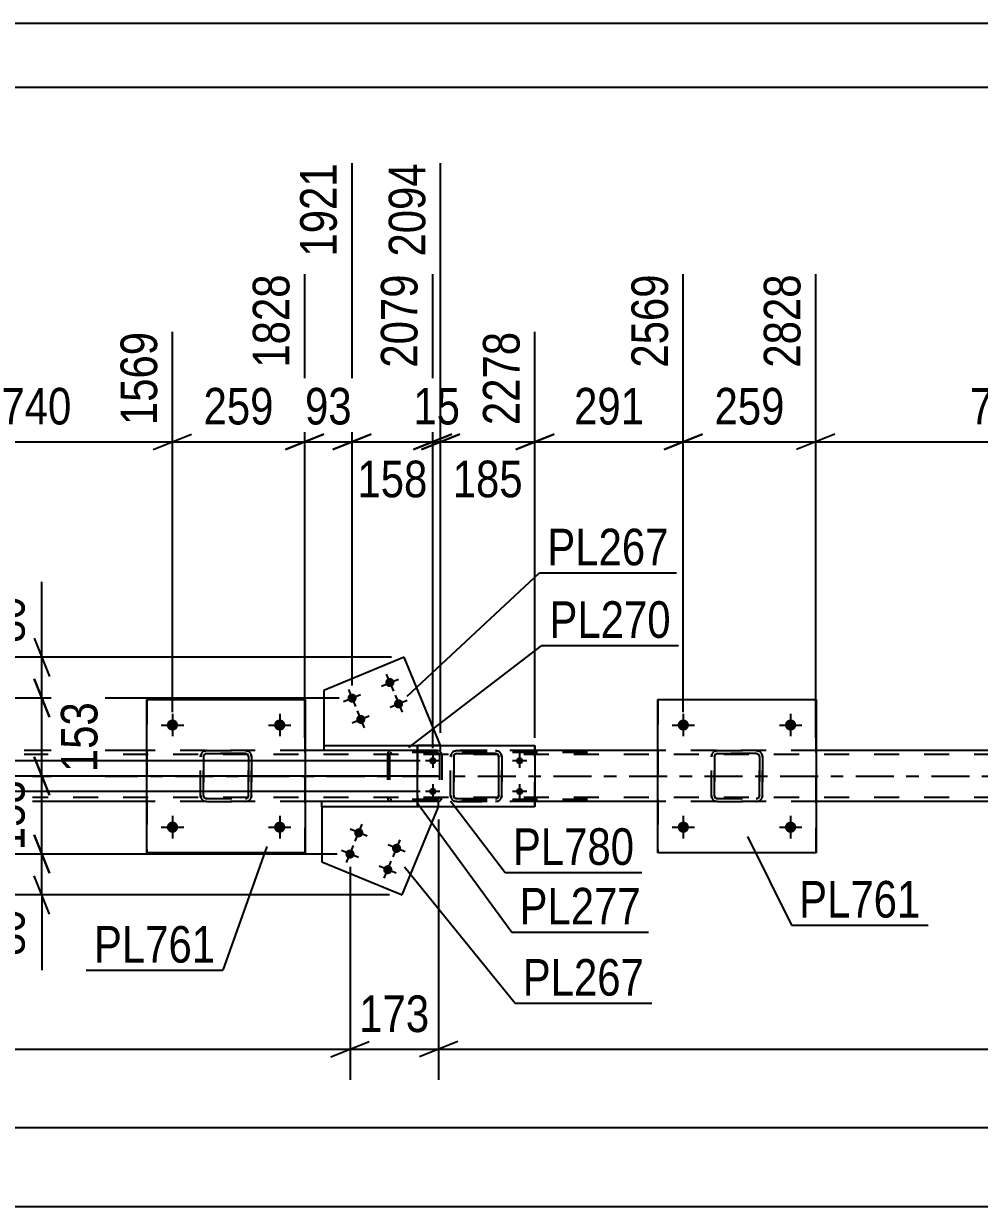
# Model space of a CAD drawing. Header units: millimetres. Extents: x -82 to 759, y -428 to 166.
# Drawn here: x 50.2 to 125, y 73 to 165.6 of the extents above; entities that cross this region are included whole.
import ezdxf

# ---------------------------------------------------------------- set-up
doc = ezdxf.new("R2010")
doc.units = ezdxf.units.MM
doc.linetypes.add('DXK_LINE_DOT2', pattern=[3.9198, 1.9599, -1.9599])
doc.linetypes.add('DXK_LINE_DOT3', pattern=[5.9187, 2.979, -0.9799, 0.9799, -0.9799])
doc.styles.add('Arial Narrow', font='ARIALN.TTF', dxfattribs={"height": 0.2})

# ---------------------------------------------------------------- blocks, each defined once
blk = doc.blocks.new('Unknown-814409776-1133')
at = {"color": 5, "linetype": 'Continuous'}
for p, q in [((759.422, 165.635), (-81.578, 165.635)), ((754.422, 160.635), (-76.578, 160.635))]:
    blk.add_line(p, q, dxfattribs=at)
blk = doc.blocks.new('Part-814409776-2612 - 2476')
at = {"color": 7, "linetype": 'DXK_LINE_DOT2'}
for p, q in [((104.018, 108.224), (104.054, 108.408)), ((104.059, 108.407), (104.022, 108.223)), ((104.328, 108.394), (104.276, 108.316)), ((104.281, 108.315), (104.333, 108.393)), ((104.314, 108.668), (104.498, 108.704)), ((104.502, 108.703), (104.319, 108.667)), ((104.406, 108.446), (104.328, 108.394)), ((104.333, 108.393), (104.411, 108.445)), ((104.498, 108.464), (104.406, 108.446)), ((104.411, 108.445), (104.502, 108.463)), ((104.502, 108.703), (104.498, 108.704)), ((104.498, 108.704), (107.538, 108.704)), ((104.498, 108.464), (104.502, 108.463)), ((107.538, 108.464), (104.498, 108.464)), ((104.502, 108.703), (107.542, 108.703)), ((104.502, 108.463), (107.542, 108.463)), ((107.538, 108.704), (107.542, 108.703)), ((107.538, 108.704), (107.722, 108.668)), ((107.542, 108.463), (107.538, 108.464)), ((107.63, 108.446), (107.538, 108.464)), ((107.726, 108.667), (107.542, 108.703)), ((107.542, 108.463), (107.634, 108.445)), ((107.63, 108.446), (107.634, 108.445)), ((107.708, 108.394), (107.63, 108.446)), ((107.634, 108.445), (107.712, 108.393)), ((107.76, 108.316), (107.708, 108.394)), ((107.712, 108.393), (107.764, 108.315)), ((107.981, 108.408), (108.018, 108.224)), ((108.022, 108.223), (107.986, 108.407)), ((104.018, 108.224), (104.022, 108.223)), ((104.018, 105.184), (104.018, 108.224)), ((104.022, 105.183), (104.022, 108.223)), ((104.276, 108.316), (104.258, 108.224)), ((104.262, 108.223), (104.258, 108.224)), ((104.258, 108.224), (104.258, 105.184)), ((104.262, 108.223), (104.281, 108.315)), ((104.262, 105.183), (104.262, 108.223)), ((107.778, 108.224), (107.76, 108.316)), ((107.764, 108.315), (107.782, 108.223)), ((107.782, 108.223), (107.778, 108.224)), ((107.778, 108.224), (107.778, 105.184)), ((107.782, 105.183), (107.782, 108.223)), ((108.022, 108.223), (108.018, 108.224)), ((108.018, 108.224), (108.018, 105.184)), ((108.022, 105.183), (108.022, 108.223)), ((104.022, 105.183), (104.018, 105.184)), ((104.054, 105.001), (104.018, 105.184)), ((104.022, 105.183), (104.059, 105)), ((104.258, 105.184), (104.262, 105.183)), ((104.258, 105.184), (104.276, 105.092)), ((104.281, 105.092), (104.262, 105.183)), ((104.276, 105.092), (104.328, 105.015)), ((104.333, 105.014), (104.281, 105.092)), ((104.314, 104.741), (104.319, 104.74)), ((104.498, 104.704), (104.314, 104.741)), ((104.319, 104.74), (104.502, 104.703)), ((104.328, 105.015), (104.406, 104.963)), ((104.411, 104.962), (104.333, 105.014)), ((104.406, 104.963), (104.498, 104.944)), ((104.502, 104.943), (104.411, 104.962)), ((104.502, 104.943), (104.498, 104.944)), ((104.498, 104.944), (107.538, 104.944)), ((104.502, 104.703), (104.498, 104.704)), ((104.498, 104.704), (107.538, 104.704)), ((104.502, 104.943), (107.542, 104.943)), ((104.502, 104.703), (107.542, 104.703)), ((107.538, 104.944), (107.63, 104.963)), ((107.538, 104.944), (107.542, 104.943)), ((107.722, 104.741), (107.538, 104.704)), ((107.538, 104.704), (107.542, 104.703)), ((107.634, 104.962), (107.542, 104.943)), ((107.542, 104.703), (107.726, 104.74)), ((107.63, 104.963), (107.708, 105.015)), ((107.712, 105.014), (107.634, 104.962)), ((107.708, 105.015), (107.76, 105.092)), ((107.764, 105.092), (107.712, 105.014)), ((107.76, 105.092), (107.778, 105.184)), ((107.782, 105.183), (107.764, 105.092)), ((107.778, 105.184), (107.782, 105.183)), ((108.018, 105.184), (107.981, 105.001)), ((107.986, 105), (108.022, 105.183)), ((108.018, 105.184), (108.022, 105.183))]:
    blk.add_line(p, q, dxfattribs=at)
at = {"color": 7, "linetype": 'DXK_LINE_DOT3'}
blk.add_line((106.026, 106.703), (106.015, 106.705), dxfattribs=at)
at = {"color": 7, "linetype": 'DXK_LINE_DOT2'}
for centre, start, end in [((104.498, 108.224), 112.5, 157.5), ((104.502, 108.223), 112.5, 157.5), ((107.538, 108.224), 22.49999, 67.49999), ((107.542, 108.223), 22.49999, 67.49999), ((104.498, 105.184), 202.49999, 247.49999), ((104.502, 105.183), 202.49999, 247.49999), ((107.538, 105.184), 292.5, 337.5), ((107.542, 105.183), 292.5, 337.5)]:
    blk.add_arc(centre, 0.48, start, end, dxfattribs=at)
blk = doc.blocks.new('Part-814409776-2501 - 2476')
at = {"color": 2, "linetype": 'Continuous'}
for p, q in [((59.82, 100.703), (59.82, 112.703)), ((59.82, 112.703), (59.82, 112.703)), ((59.82, 112.703), (72.22, 112.703)), ((72.22, 112.703), (72.22, 100.703)), ((59.82, 100.703), (59.82, 100.703)), ((72.22, 100.703), (59.82, 100.703))]:
    blk.add_line(p, q, dxfattribs=at)
at = {"color": 7, "linetype": 'DXK_LINE_DOT2'}
for p, q in [((59.82, 112.703), (59.82, 100.703)), ((59.82, 112.703), (59.82, 112.703)), ((72.22, 100.703), (72.22, 112.703)), ((59.82, 100.703), (59.82, 100.703))]:
    blk.add_line(p, q, dxfattribs=at)
blk = doc.blocks.new('Part-814409776-2507 - 2476')
at = {"color": 2, "linetype": 'Continuous'}
for p, q in [((99.823, 112.703), (99.822, 112.703)), ((99.823, 100.703), (99.823, 112.703)), ((99.823, 112.703), (112.223, 112.703)), ((112.223, 112.703), (112.223, 100.703)), ((99.822, 100.703), (99.823, 100.703)), ((112.223, 100.703), (99.823, 100.703))]:
    blk.add_line(p, q, dxfattribs=at)
at = {"color": 7, "linetype": 'DXK_LINE_DOT2'}
for p, q in [((99.822, 112.703), (99.822, 100.703)), ((99.823, 112.703), (99.822, 112.703)), ((112.222, 100.703), (112.222, 112.703)), ((99.823, 100.703), (99.822, 100.703))]:
    blk.add_line(p, q, dxfattribs=at)
blk = doc.blocks.new('Part-814409776-2729 - 2476')
at = {"color": 2, "linetype": 'Continuous'}
for p, q in [((73.686, 109.104), (73.686, 108.704)), ((73.686, 109.104), (81.006, 109.104)), ((81.006, 108.704), (73.686, 108.704))]:
    blk.add_line(p, q, dxfattribs=at)
at = {"color": 7, "linetype": 'DXK_LINE_DOT2'}
for p, q in [((82.819, 109.104), (81.006, 109.104)), ((81.006, 108.704), (82.819, 108.704)), ((82.819, 108.704), (82.819, 109.104))]:
    blk.add_line(p, q, dxfattribs=at)
blk = doc.blocks.new('Bolt-814409776-2630 - 2476')
at = {"linetype": 'Continuous'}
for points in [[(101.383, 102.704), (101.392, 102.796), (101.421, 102.883), (101.467, 102.963), (101.528, 103.031), (101.603, 103.085), (101.687, 103.123), (101.777, 103.142), (101.869, 103.142), (101.959, 103.123), (102.043, 103.085), (102.117, 103.031), (102.179, 102.963), (102.225, 102.883), (102.253, 102.796), (102.263, 102.704), (102.253, 102.613), (102.225, 102.525), (102.179, 102.445), (102.117, 102.377), (102.043, 102.323), (101.959, 102.286), (101.869, 102.266), (101.777, 102.266), (101.687, 102.286), (101.603, 102.323), (101.528, 102.377), (101.467, 102.445), (101.421, 102.525), (101.392, 102.613)], [(109.783, 102.704), (109.792, 102.796), (109.821, 102.883), (109.867, 102.963), (109.928, 103.031), (110.003, 103.085), (110.087, 103.123), (110.177, 103.142), (110.269, 103.142), (110.359, 103.123), (110.443, 103.085), (110.517, 103.031), (110.579, 102.963), (110.625, 102.883), (110.653, 102.796), (110.663, 102.704), (110.653, 102.613), (110.625, 102.525), (110.579, 102.445), (110.517, 102.377), (110.443, 102.323), (110.359, 102.286), (110.269, 102.266), (110.177, 102.266), (110.087, 102.286), (110.003, 102.323), (109.928, 102.377), (109.867, 102.445), (109.821, 102.525), (109.792, 102.613)]]:
    blk.add_hatch(color=1, dxfattribs=at).paths.add_polyline_path(points)
at = {"color": 1, "linetype": 'Continuous'}
for p, q in [((101.823, 103.584), (101.823, 101.824)), ((110.223, 103.584), (110.223, 101.824)), ((100.943, 102.704), (102.703, 102.704)), ((109.343, 102.704), (111.103, 102.704))]:
    blk.add_line(p, q, dxfattribs=at)
blk = doc.blocks.new('Part-814409776-2566 - 2476')
at = {"color": 2, "linetype": 'Continuous'}
for p, q in [((59.82, 108.704), (50.22, 108.704)), ((73.686, 108.704), (72.22, 108.704)), ((99.823, 108.704), (90.206, 108.704)), ((139.822, 108.704), (112.223, 108.704)), ((59.82, 104.704), (50.22, 104.704)), ((73.526, 104.704), (72.22, 104.704)), ((99.823, 104.704), (90.206, 104.704)), ((139.822, 104.704), (112.223, 104.704))]:
    blk.add_line(p, q, dxfattribs=at)
at = {"color": 7, "linetype": 'DXK_LINE_DOT2'}
for p, q in [((647.894, 108.384), (50.22, 108.384)), ((72.22, 108.704), (59.82, 108.704)), ((90.206, 108.704), (73.686, 108.704)), ((112.223, 108.704), (99.823, 108.704)), ((647.894, 105.024), (50.22, 105.024)), ((72.22, 104.704), (59.82, 104.704)), ((90.206, 104.704), (73.526, 104.704)), ((112.223, 104.704), (99.823, 104.704))]:
    blk.add_line(p, q, dxfattribs=at)
at = {"color": 7, "linetype": 'DXK_LINE_DOT3'}
blk.add_line((50.22, 106.704), (647.894, 106.704), dxfattribs=at)
blk = doc.blocks.new('Bolt-814409776-2555 - 2476')
at = {"linetype": 'Continuous'}
for points in [[(61.38, 110.704), (61.39, 110.796), (61.418, 110.883), (61.464, 110.963), (61.526, 111.031), (61.6, 111.085), (61.684, 111.123), (61.774, 111.142), (61.866, 111.142), (61.956, 111.123), (62.04, 111.085), (62.115, 111.031), (62.176, 110.963), (62.222, 110.883), (62.251, 110.796), (62.26, 110.704), (62.251, 110.613), (62.222, 110.525), (62.176, 110.445), (62.115, 110.377), (62.04, 110.323), (61.956, 110.286), (61.866, 110.266), (61.774, 110.266), (61.684, 110.286), (61.6, 110.323), (61.526, 110.377), (61.464, 110.445), (61.418, 110.525), (61.39, 110.613)], [(69.78, 110.704), (69.79, 110.796), (69.818, 110.883), (69.864, 110.963), (69.926, 111.031), (70, 111.085), (70.084, 111.123), (70.174, 111.142), (70.266, 111.142), (70.356, 111.123), (70.44, 111.085), (70.515, 111.031), (70.576, 110.963), (70.622, 110.883), (70.651, 110.796), (70.66, 110.704), (70.651, 110.613), (70.622, 110.525), (70.576, 110.445), (70.515, 110.377), (70.44, 110.323), (70.356, 110.286), (70.266, 110.266), (70.174, 110.266), (70.084, 110.286), (70, 110.323), (69.926, 110.377), (69.864, 110.445), (69.818, 110.525), (69.79, 110.613)]]:
    blk.add_hatch(color=1, dxfattribs=at).paths.add_polyline_path(points)
at = {"color": 1, "linetype": 'Continuous'}
for p, q in [((61.82, 111.584), (61.82, 109.824)), ((70.22, 111.584), (70.22, 109.824)), ((60.94, 110.704), (62.7, 110.704)), ((69.34, 110.704), (71.1, 110.704))]:
    blk.add_line(p, q, dxfattribs=at)
blk = doc.blocks.new('Bolt-814409776-2556 - 2476')
at = {"linetype": 'Continuous'}
for points in [[(61.38, 102.704), (61.39, 102.796), (61.418, 102.883), (61.464, 102.963), (61.526, 103.031), (61.6, 103.085), (61.684, 103.123), (61.774, 103.142), (61.866, 103.142), (61.956, 103.123), (62.04, 103.085), (62.115, 103.031), (62.176, 102.963), (62.222, 102.883), (62.251, 102.796), (62.26, 102.704), (62.251, 102.613), (62.222, 102.525), (62.176, 102.445), (62.115, 102.377), (62.04, 102.323), (61.956, 102.286), (61.866, 102.266), (61.774, 102.266), (61.684, 102.286), (61.6, 102.323), (61.526, 102.377), (61.464, 102.445), (61.418, 102.525), (61.39, 102.613)], [(69.78, 102.704), (69.79, 102.796), (69.818, 102.883), (69.864, 102.963), (69.926, 103.031), (70, 103.085), (70.084, 103.123), (70.174, 103.142), (70.266, 103.142), (70.356, 103.123), (70.44, 103.085), (70.515, 103.031), (70.576, 102.963), (70.622, 102.883), (70.651, 102.796), (70.66, 102.704), (70.651, 102.613), (70.622, 102.525), (70.576, 102.445), (70.515, 102.377), (70.44, 102.323), (70.356, 102.286), (70.266, 102.266), (70.174, 102.266), (70.084, 102.286), (70, 102.323), (69.926, 102.377), (69.864, 102.445), (69.818, 102.525), (69.79, 102.613)]]:
    blk.add_hatch(color=1, dxfattribs=at).paths.add_polyline_path(points)
at = {"color": 1, "linetype": 'Continuous'}
for p, q in [((61.82, 103.584), (61.82, 101.824)), ((70.22, 103.584), (70.22, 101.824)), ((60.94, 102.704), (62.7, 102.704)), ((69.34, 102.704), (71.1, 102.704))]:
    blk.add_line(p, q, dxfattribs=at)
blk = doc.blocks.new('Bolt-814409776-2557 - 2476')
at = {"linetype": 'Continuous'}
for points in [[(101.383, 110.704), (101.392, 110.796), (101.421, 110.883), (101.467, 110.963), (101.528, 111.031), (101.603, 111.085), (101.687, 111.123), (101.777, 111.142), (101.869, 111.142), (101.959, 111.123), (102.043, 111.085), (102.117, 111.031), (102.179, 110.963), (102.225, 110.883), (102.253, 110.796), (102.263, 110.704), (102.253, 110.613), (102.225, 110.525), (102.179, 110.445), (102.117, 110.377), (102.043, 110.323), (101.959, 110.286), (101.869, 110.266), (101.777, 110.266), (101.687, 110.286), (101.603, 110.323), (101.528, 110.377), (101.467, 110.445), (101.421, 110.525), (101.392, 110.613)], [(109.783, 110.704), (109.792, 110.796), (109.821, 110.883), (109.867, 110.963), (109.928, 111.031), (110.003, 111.085), (110.087, 111.123), (110.177, 111.142), (110.269, 111.142), (110.359, 111.123), (110.443, 111.085), (110.517, 111.031), (110.579, 110.963), (110.625, 110.883), (110.653, 110.796), (110.663, 110.704), (110.653, 110.613), (110.625, 110.525), (110.579, 110.445), (110.517, 110.377), (110.443, 110.323), (110.359, 110.286), (110.269, 110.266), (110.177, 110.266), (110.087, 110.286), (110.003, 110.323), (109.928, 110.377), (109.867, 110.445), (109.821, 110.525), (109.792, 110.613)]]:
    blk.add_hatch(color=1, dxfattribs=at).paths.add_polyline_path(points)
at = {"color": 1, "linetype": 'Continuous'}
for p, q in [((101.823, 111.584), (101.823, 109.824)), ((110.223, 111.584), (110.223, 109.824)), ((100.943, 110.704), (102.703, 110.704)), ((109.343, 110.704), (111.103, 110.704))]:
    blk.add_line(p, q, dxfattribs=at)
blk = doc.blocks.new('Part-814409776-2648 - 2476')
at = {"color": 7, "linetype": 'DXK_LINE_DOT2'}
for p, q in [((78.673, 108.507), (78.647, 108.384)), ((78.647, 108.384), (78.647, 105.024)), ((78.817, 108.384), (78.83, 108.446)), ((78.817, 108.384), (78.817, 105.024)), ((78.83, 108.446), (78.867, 108.497)), ((78.988, 108.704), (78.857, 108.68)), ((78.867, 108.497), (78.922, 108.532)), ((78.922, 108.532), (78.988, 108.544)), ((94.316, 108.704), (78.988, 108.704)), ((94.316, 108.544), (78.988, 108.544)), ((82.694, 108.68), (82.563, 108.704)), ((82.563, 108.544), (82.628, 108.532)), ((82.628, 108.532), (82.684, 108.497)), ((82.684, 108.497), (82.721, 108.446)), ((82.721, 108.446), (82.734, 108.384)), ((82.734, 108.384), (82.734, 105.024)), ((82.904, 108.384), (82.878, 108.507)), ((82.904, 108.384), (82.904, 105.024)), ((78.647, 105.024), (78.673, 104.902)), ((78.83, 104.963), (78.817, 105.024)), ((78.867, 104.911), (78.83, 104.963)), ((78.857, 104.729), (78.988, 104.704)), ((78.867, 104.911), (78.898, 104.892)), ((78.898, 104.892), (78.922, 104.877)), ((78.922, 104.877), (78.988, 104.864)), ((94.316, 104.864), (78.988, 104.864)), ((94.316, 104.704), (78.988, 104.704)), ((82.628, 104.877), (82.563, 104.864)), ((82.563, 104.704), (82.694, 104.729)), ((82.684, 104.911), (82.628, 104.877)), ((82.721, 104.963), (82.684, 104.911)), ((82.734, 105.024), (82.721, 104.963)), ((82.878, 104.902), (82.904, 105.024))]:
    blk.add_line(p, q, dxfattribs=at)
for centre, start, end in [((78.975, 108.37), 110.75831, 155.68004), ((82.576, 108.37), 24.31996, 69.24168), ((78.975, 105.038), 204.31996, 249.24168), ((82.576, 105.038), 290.75831, 335.68004)]:
    blk.add_arc(centre, 0.331, start, end, dxfattribs=at)
blk = doc.blocks.new('Part-814409776-2708 - 2476')
at = {"color": 2, "linetype": 'Continuous'}
for p, q in [((81.006, 104.704), (73.526, 104.704)), ((73.526, 104.304), (73.526, 104.704)), ((82.655, 104.304), (73.526, 104.304))]:
    blk.add_line(p, q, dxfattribs=at)
at = {"color": 7, "linetype": 'DXK_LINE_DOT2'}
for p, q in [((82.655, 104.704), (81.006, 104.704)), ((82.655, 104.304), (82.655, 104.704))]:
    blk.add_line(p, q, dxfattribs=at)
blk = doc.blocks.new('Bolt-814409776-2709 - 2476')
at = {"linetype": 'Continuous'}
for points in [[(76.075, 102.399, -1), (76.741, 102.125, -1)], [(79.035, 101.182, -1), (79.701, 100.908, -1)], [(75.391, 100.734, -1), (76.057, 100.46, -1)], [(78.35, 99.517, -1), (79.016, 99.243, -1)]]:
    blk.add_hatch(color=1, dxfattribs=at).paths.add_polyline_path(points)
at = {"color": 1, "linetype": 'Continuous'}
for p, q in [((76.134, 101.596), (76.682, 102.928)), ((77.074, 101.988), (75.742, 102.536)), ((75.45, 99.931), (75.998, 101.263)), ((80.034, 100.771), (78.702, 101.319)), ((79.094, 100.379), (79.642, 101.711)), ((76.39, 100.323), (75.058, 100.871)), ((78.409, 98.714), (78.957, 100.046)), ((79.349, 99.106), (78.017, 99.654))]:
    blk.add_line(p, q, dxfattribs=at)
blk = doc.blocks.new('Part-814409776-2724 - 2476')
at = {"color": 2, "linetype": 'Continuous'}
for p, q in [((79.974, 116.01), (73.686, 113.42)), ((82.819, 109.105), (79.974, 116.01)), ((73.686, 113.42), (73.686, 109.104))]:
    blk.add_line(p, q, dxfattribs=at)
at = {"color": 7, "linetype": 'DXK_LINE_DOT2'}
for p, q in [((73.686, 109.104), (82.819, 109.104)), ((82.819, 109.104), (82.819, 109.105)), ((82.819, 109.105), (82.819, 109.104))]:
    blk.add_line(p, q, dxfattribs=at)
blk = doc.blocks.new('Bolt-814409776-2730 - 2476')
at = {"linetype": 'Continuous'}
for points in [[(79.176, 114.167, -1), (78.51, 113.893, -1)], [(76.217, 112.949, -1), (75.551, 112.674, -1)], [(79.861, 112.503, -1), (79.195, 112.229, -1)], [(76.902, 111.284, -1), (76.237, 111.01, -1)]]:
    blk.add_hatch(color=1, dxfattribs=at).paths.add_polyline_path(points)
at = {"color": 1, "linetype": 'Continuous'}
for p, q in [((78.177, 113.756), (79.508, 114.305)), ((78.568, 114.696), (79.117, 113.365)), ((75.218, 112.537), (76.55, 113.086)), ((75.61, 113.477), (76.158, 112.146)), ((79.254, 113.032), (79.803, 111.7)), ((78.863, 112.092), (80.194, 112.64)), ((75.904, 110.873), (77.235, 111.421)), ((76.295, 111.813), (76.844, 110.481))]:
    blk.add_line(p, q, dxfattribs=at)
blk = doc.blocks.new('Part-814409776-2745 - 2476')
at = {"color": 2, "linetype": 'Continuous'}
for p, q in [((73.526, 104.304), (73.526, 99.987)), ((79.815, 97.401), (82.655, 104.304)), ((73.526, 99.987), (79.815, 97.401))]:
    blk.add_line(p, q, dxfattribs=at)
at = {"color": 7, "linetype": 'DXK_LINE_DOT2'}
blk.add_line((82.655, 104.304), (73.526, 104.304), dxfattribs=at)
blk = doc.blocks.new('Part-814409776-2747 - 2476')
at = {"color": 7, "linetype": 'DXK_LINE_DOT2'}
for p, q in [((64.015, 108.224), (64.052, 108.408)), ((64.057, 108.407), (64.02, 108.223)), ((64.326, 108.394), (64.274, 108.316)), ((64.278, 108.315), (64.33, 108.393)), ((64.312, 108.668), (64.495, 108.704)), ((64.5, 108.703), (64.316, 108.667)), ((64.404, 108.446), (64.326, 108.394)), ((64.33, 108.393), (64.408, 108.445)), ((64.495, 108.464), (64.404, 108.446)), ((64.408, 108.445), (64.5, 108.463)), ((64.5, 108.703), (64.495, 108.704)), ((64.495, 108.704), (67.535, 108.704)), ((64.495, 108.464), (64.5, 108.463)), ((67.535, 108.464), (64.495, 108.464)), ((64.5, 108.703), (67.54, 108.703)), ((64.5, 108.463), (67.54, 108.463)), ((67.535, 108.704), (67.54, 108.703)), ((67.535, 108.704), (67.719, 108.668)), ((67.54, 108.463), (67.535, 108.464)), ((67.627, 108.446), (67.535, 108.464)), ((67.724, 108.667), (67.54, 108.703)), ((67.54, 108.463), (67.632, 108.445)), ((67.627, 108.446), (67.632, 108.445)), ((67.705, 108.394), (67.627, 108.446)), ((67.632, 108.445), (67.71, 108.393)), ((67.757, 108.316), (67.705, 108.394)), ((67.71, 108.393), (67.762, 108.315)), ((67.979, 108.408), (68.015, 108.224)), ((68.02, 108.223), (67.983, 108.407)), ((64.015, 108.224), (64.02, 108.223)), ((64.015, 105.184), (64.015, 108.224)), ((64.02, 105.183), (64.02, 108.223)), ((64.274, 108.316), (64.255, 108.224)), ((64.26, 108.223), (64.255, 108.224)), ((64.255, 108.224), (64.255, 105.184)), ((64.26, 108.223), (64.278, 108.315)), ((64.26, 105.183), (64.26, 108.223)), ((67.775, 108.224), (67.757, 108.316)), ((67.762, 108.315), (67.78, 108.223)), ((67.78, 108.223), (67.775, 108.224)), ((67.775, 108.224), (67.775, 105.184)), ((67.78, 105.183), (67.78, 108.223)), ((68.02, 108.223), (68.015, 108.224)), ((68.015, 108.224), (68.015, 105.184)), ((68.02, 105.183), (68.02, 108.223)), ((64.02, 105.183), (64.015, 105.184)), ((64.052, 105.001), (64.015, 105.184)), ((64.02, 105.183), (64.057, 105)), ((64.255, 105.184), (64.26, 105.183)), ((64.255, 105.184), (64.274, 105.092)), ((64.278, 105.092), (64.26, 105.183)), ((64.274, 105.092), (64.326, 105.015)), ((64.33, 105.014), (64.278, 105.092)), ((64.312, 104.741), (64.316, 104.74)), ((64.495, 104.704), (64.312, 104.741)), ((64.316, 104.74), (64.5, 104.703)), ((64.326, 105.015), (64.404, 104.963)), ((64.408, 104.962), (64.33, 105.014)), ((64.404, 104.963), (64.495, 104.944)), ((64.5, 104.943), (64.408, 104.962)), ((64.5, 104.943), (64.495, 104.944)), ((64.495, 104.944), (67.535, 104.944)), ((64.5, 104.703), (64.495, 104.704)), ((64.495, 104.704), (67.535, 104.704)), ((64.5, 104.943), (67.54, 104.943)), ((64.5, 104.703), (67.54, 104.703)), ((67.535, 104.944), (67.627, 104.963)), ((67.535, 104.944), (67.54, 104.943)), ((67.719, 104.741), (67.535, 104.704)), ((67.535, 104.704), (67.54, 104.703)), ((67.632, 104.962), (67.54, 104.943)), ((67.54, 104.703), (67.724, 104.74)), ((67.627, 104.963), (67.705, 105.015)), ((67.71, 105.014), (67.632, 104.962)), ((67.705, 105.015), (67.757, 105.092)), ((67.762, 105.092), (67.71, 105.014)), ((67.757, 105.092), (67.775, 105.184)), ((67.78, 105.183), (67.762, 105.092)), ((67.775, 105.184), (67.78, 105.183)), ((68.015, 105.184), (67.979, 105.001)), ((67.983, 105), (68.02, 105.183)), ((68.015, 105.184), (68.02, 105.183))]:
    blk.add_line(p, q, dxfattribs=at)
at = {"color": 7, "linetype": 'DXK_LINE_DOT3'}
blk.add_line((66.023, 106.703), (66.012, 106.705), dxfattribs=at)
at = {"color": 7, "linetype": 'DXK_LINE_DOT2'}
for centre, start, end in [((64.495, 108.224), 112.5, 157.5), ((64.5, 108.223), 112.5, 157.5), ((67.535, 108.224), 22.49999, 67.49999), ((67.54, 108.223), 22.49999, 67.49999), ((64.495, 105.184), 202.49999, 247.49999), ((64.5, 105.183), 202.49999, 247.49999), ((67.535, 105.184), 292.5, 337.5), ((67.54, 105.183), 292.5, 337.5)]:
    blk.add_arc(centre, 0.48, start, end, dxfattribs=at)
blk = doc.blocks.new('Part-814409776-2762 - 2476')
at = {"color": 2, "linetype": 'Continuous'}
for p, q in [((81.006, 109.105), (81.005, 109.105)), ((81.006, 104.305), (81.006, 109.105)), ((81.006, 109.105), (90.206, 109.105)), ((90.206, 109.105), (90.206, 104.305)), ((81.005, 104.305), (81.006, 104.305)), ((90.206, 104.305), (81.006, 104.305))]:
    blk.add_line(p, q, dxfattribs=at)
at = {"color": 7, "linetype": 'DXK_LINE_DOT2'}
for p, q in [((81.005, 109.105), (81.005, 104.305)), ((81.006, 109.105), (81.005, 109.105)), ((90.205, 104.305), (90.205, 109.105)), ((81.006, 104.305), (81.005, 104.305))]:
    blk.add_line(p, q, dxfattribs=at)
blk = doc.blocks.new('Part-814409776-2763 - 2476')
at = {"color": 7, "linetype": 'DXK_LINE_DOT2'}
for p, q in [((83.603, 108.225), (83.64, 108.408)), ((83.642, 108.408), (83.605, 108.225)), ((83.744, 108.564), (83.746, 108.564)), ((83.913, 108.394), (83.861, 108.317)), ((83.864, 108.317), (83.916, 108.394)), ((83.899, 108.668), (84.083, 108.705)), ((84.085, 108.705), (83.902, 108.668)), ((83.991, 108.446), (83.913, 108.394)), ((83.916, 108.394), (83.994, 108.446)), ((84.083, 108.465), (83.991, 108.446)), ((83.994, 108.446), (84.085, 108.465)), ((84.085, 108.705), (84.083, 108.705)), ((84.083, 108.705), (87.123, 108.705)), ((84.083, 108.465), (84.085, 108.465)), ((87.123, 108.465), (84.083, 108.465)), ((84.085, 108.705), (87.125, 108.705)), ((84.085, 108.465), (87.125, 108.465)), ((87.123, 108.705), (87.125, 108.705)), ((87.123, 108.705), (87.307, 108.668)), ((87.125, 108.465), (87.123, 108.465)), ((87.215, 108.446), (87.123, 108.465)), ((87.309, 108.668), (87.125, 108.705)), ((87.125, 108.465), (87.217, 108.446)), ((87.293, 108.394), (87.215, 108.446)), ((87.217, 108.446), (87.295, 108.394)), ((87.293, 108.394), (87.295, 108.394)), ((87.345, 108.317), (87.293, 108.394)), ((87.295, 108.394), (87.347, 108.317)), ((87.566, 108.408), (87.603, 108.225)), ((87.605, 108.225), (87.569, 108.408)), ((83.603, 108.225), (83.605, 108.225)), ((83.603, 105.185), (83.603, 108.225)), ((83.605, 105.185), (83.605, 108.225)), ((83.861, 108.317), (83.843, 108.225)), ((83.845, 108.225), (83.843, 108.225)), ((83.843, 108.225), (83.843, 105.185)), ((83.845, 108.225), (83.864, 108.317)), ((83.845, 105.185), (83.845, 108.225)), ((87.363, 108.225), (87.345, 108.317)), ((87.347, 108.317), (87.365, 108.225)), ((87.365, 108.225), (87.363, 108.225)), ((87.363, 108.225), (87.363, 105.185)), ((87.365, 105.185), (87.365, 108.225)), ((87.605, 108.225), (87.603, 108.225)), ((87.603, 108.225), (87.603, 105.185)), ((87.605, 105.185), (87.605, 108.225)), ((83.605, 105.185), (83.603, 105.185)), ((83.64, 105.001), (83.603, 105.185)), ((83.605, 105.185), (83.642, 105.001)), ((83.744, 104.845), (83.746, 104.845)), ((83.843, 105.185), (83.845, 105.185)), ((83.843, 105.185), (83.861, 105.093)), ((83.864, 105.093), (83.845, 105.185)), ((83.861, 105.093), (83.913, 105.015)), ((83.916, 105.015), (83.864, 105.093)), ((84.083, 104.705), (83.899, 104.741)), ((83.902, 104.741), (84.085, 104.705)), ((83.913, 105.015), (83.991, 104.963)), ((83.994, 104.963), (83.916, 105.015)), ((83.991, 104.963), (84.083, 104.945)), ((84.085, 104.945), (83.994, 104.963)), ((84.085, 104.945), (84.083, 104.945)), ((84.083, 104.945), (87.123, 104.945)), ((84.085, 104.705), (84.083, 104.705)), ((84.083, 104.705), (87.123, 104.705)), ((84.085, 104.945), (87.125, 104.945)), ((84.085, 104.705), (87.125, 104.705)), ((87.123, 104.945), (87.215, 104.963)), ((87.123, 104.945), (87.125, 104.945)), ((87.307, 104.741), (87.123, 104.705)), ((87.123, 104.705), (87.125, 104.705)), ((87.217, 104.963), (87.125, 104.945)), ((87.125, 104.705), (87.309, 104.741)), ((87.215, 104.963), (87.293, 105.015)), ((87.295, 105.015), (87.217, 104.963)), ((87.293, 105.015), (87.345, 105.093)), ((87.293, 105.015), (87.295, 105.015)), ((87.347, 105.093), (87.295, 105.015)), ((87.345, 105.093), (87.363, 105.185)), ((87.365, 105.185), (87.347, 105.093)), ((87.363, 105.185), (87.365, 105.185)), ((87.603, 105.185), (87.566, 105.001)), ((87.569, 105.001), (87.605, 105.185)), ((87.603, 105.185), (87.605, 105.185))]:
    blk.add_line(p, q, dxfattribs=at)
at = {"color": 7, "linetype": 'DXK_LINE_DOT3'}
blk.add_line((85.607, 106.705), (85.601, 106.705), dxfattribs=at)
at = {"color": 7, "linetype": 'DXK_LINE_DOT2'}
for centre, start, end in [((84.083, 108.225), 112.5, 157.5), ((84.085, 108.225), 112.5, 157.5), ((87.123, 108.225), 22.5, 67.5), ((87.125, 108.225), 22.5, 67.5), ((84.083, 105.185), 202.5, 247.5), ((84.085, 105.185), 202.5, 247.5), ((87.123, 105.185), 292.5, 337.5), ((87.125, 105.185), 292.5, 337.5)]:
    blk.add_arc(centre, 0.48, start, end, dxfattribs=at)
blk = doc.blocks.new('Bolt-814409776-2767 - 2476')
at = {"linetype": 'Continuous'}
for points in [[(81.926, 107.905), (81.932, 107.963), (81.95, 108.019), (81.979, 108.069), (82.018, 108.113), (82.066, 108.147), (82.119, 108.171), (82.176, 108.183), (82.235, 108.183), (82.292, 108.171), (82.346, 108.147), (82.393, 108.113), (82.432, 108.069), (82.461, 108.019), (82.48, 107.963), (82.486, 107.905), (82.48, 107.847), (82.461, 107.791), (82.432, 107.74), (82.393, 107.697), (82.346, 107.662), (82.292, 107.638), (82.235, 107.626), (82.176, 107.626), (82.119, 107.638), (82.066, 107.662), (82.018, 107.697), (81.979, 107.74), (81.95, 107.791), (81.932, 107.846)], [(88.726, 107.905), (88.732, 107.963), (88.75, 108.019), (88.779, 108.069), (88.818, 108.113), (88.866, 108.147), (88.919, 108.171), (88.976, 108.183), (89.035, 108.183), (89.092, 108.171), (89.146, 108.147), (89.193, 108.113), (89.232, 108.069), (89.261, 108.019), (89.28, 107.963), (89.286, 107.905), (89.28, 107.847), (89.261, 107.791), (89.232, 107.74), (89.193, 107.697), (89.146, 107.662), (89.092, 107.638), (89.035, 107.626), (88.976, 107.626), (88.919, 107.638), (88.866, 107.662), (88.818, 107.697), (88.779, 107.74), (88.75, 107.791), (88.732, 107.846)], [(81.926, 105.505), (81.932, 105.563), (81.95, 105.619), (81.979, 105.669), (82.018, 105.713), (82.066, 105.747), (82.119, 105.771), (82.176, 105.783), (82.235, 105.783), (82.292, 105.771), (82.346, 105.747), (82.393, 105.713), (82.432, 105.669), (82.461, 105.619), (82.48, 105.563), (82.486, 105.505), (82.48, 105.447), (82.461, 105.391), (82.432, 105.34), (82.393, 105.297), (82.346, 105.262), (82.292, 105.238), (82.235, 105.226), (82.176, 105.226), (82.119, 105.238), (82.066, 105.262), (82.018, 105.297), (81.979, 105.34), (81.95, 105.391), (81.932, 105.446)], [(88.726, 105.505), (88.732, 105.563), (88.75, 105.619), (88.779, 105.669), (88.818, 105.713), (88.866, 105.747), (88.919, 105.771), (88.976, 105.783), (89.035, 105.783), (89.092, 105.771), (89.146, 105.747), (89.193, 105.713), (89.232, 105.669), (89.261, 105.619), (89.28, 105.563), (89.286, 105.505), (89.28, 105.447), (89.261, 105.391), (89.232, 105.34), (89.193, 105.297), (89.146, 105.262), (89.092, 105.238), (89.035, 105.226), (88.976, 105.226), (88.919, 105.238), (88.866, 105.262), (88.818, 105.297), (88.779, 105.34), (88.75, 105.391), (88.732, 105.446)]]:
    blk.add_hatch(color=1, dxfattribs=at).paths.add_polyline_path(points)
at = {"color": 1, "linetype": 'Continuous'}
for p, q in [((82.206, 108.465), (82.206, 107.345)), ((89.006, 108.465), (89.006, 107.345)), ((82.766, 107.905), (81.646, 107.905)), ((89.566, 107.905), (88.446, 107.905)), ((82.206, 106.065), (82.206, 104.945)), ((89.006, 106.065), (89.006, 104.945)), ((82.766, 105.505), (81.646, 105.505)), ((89.566, 105.505), (88.446, 105.505))]:
    blk.add_line(p, q, dxfattribs=at)
blk = doc.blocks.new('StraightDimension-814409776-30432 - 2476')
at = {"color": 7, "linetype": 'Continuous'}
for p, q in [((72.176, 109.704), (72.176, 146.006)), ((61.82, 111.704), (61.82, 141.506)), ((60.32, 132.294), (63.32, 133.494)), ((73.676, 133.494), (70.676, 132.294)), ((61.82, 132.894), (72.176, 132.894))]:
    blk.add_line(p, q, dxfattribs=at)
at = {"color": 0}
blk.add_wipeout([(70.34, 133.644), (70.34, 137.844), (63.656, 137.844), (63.656, 133.644)], dxfattribs=at)
at = {"color": 3, "style": 'Arial Narrow'}
blk.add_text('259', height=2.8633, dxfattribs=at).set_placement((64.256, 134.244))
at = {"color": 0, "linetype": 'Continuous'}
blk.add_wipeout([(71.576, 146.606), (67.376, 146.606), (67.376, 138.094), (71.576, 138.094)], dxfattribs=at)
at = {"color": 3, "linetype": 'Continuous', "style": 'Arial Narrow'}
blk.add_text('1828', height=2.8633, rotation=90.00021, dxfattribs=at).set_placement((70.976, 138.694))
blk = doc.blocks.new('StraightDimension-814409776-30430 - 2476')
at = {"color": 7, "linetype": 'Continuous'}
for p, q in [((75.884, 113.811), (75.884, 154.706)), ((82.206, 108.905), (82.206, 146.006)), ((74.384, 132.294), (77.384, 133.494)), ((83.706, 133.494), (80.706, 132.294)), ((75.884, 132.894), (82.206, 132.894))]:
    blk.add_line(p, q, dxfattribs=at)
at = {"color": 0, "linetype": 'Continuous'}
blk.add_wipeout([(81.606, 146.606), (77.406, 146.606), (77.406, 138.094), (81.606, 138.094)], dxfattribs=at)
at = {"color": 3, "linetype": 'Continuous', "style": 'Arial Narrow'}
blk.add_text('2079', height=2.8633, rotation=90.00021, dxfattribs=at).set_placement((81.006, 138.694))
at = {"color": 0}
blk.add_wipeout([(82.387, 127.944), (82.387, 132.144), (75.703, 132.144), (75.703, 127.944)], dxfattribs=at)
at = {"color": 3, "style": 'Arial Narrow'}
blk.add_text('158', height=2.8633, dxfattribs=at).set_placement((76.303, 128.544))
blk = doc.blocks.new('StraightDimension-814409776-30429 - 2476')
at = {"color": 7, "linetype": 'Continuous'}
for p, q in [((82.819, 110.104), (82.819, 154.706)), ((82.206, 108.905), (82.206, 146.006)), ((80.706, 132.294), (83.706, 133.494)), ((84.319, 133.494), (81.319, 132.294)), ((82.206, 132.894), (82.819, 132.894))]:
    blk.add_line(p, q, dxfattribs=at)
at = {"color": 0, "linetype": 'Continuous'}
blk.add_wipeout([(82.219, 155.306), (78.019, 155.306), (78.019, 146.794), (82.219, 146.794)], dxfattribs=at)
at = {"color": 3, "linetype": 'Continuous', "style": 'Arial Narrow'}
blk.add_text('2094', height=2.8633, rotation=90.00021, dxfattribs=at).set_placement((81.619, 147.394))
at = {"color": 0}
blk.add_wipeout([(84.94, 133.644), (84.94, 137.844), (80.084, 137.844), (80.084, 133.644)], dxfattribs=at)
at = {"color": 3, "style": 'Arial Narrow'}
blk.add_text('15', height=2.8633, dxfattribs=at).set_placement((80.684, 134.244))
blk = doc.blocks.new('StraightDimension-814409776-2866 - 2476')
at = {"color": 7, "linetype": 'Continuous'}
for p, q in [((8.3, 103.704), (8.3, 82.911)), ((75.724, 99.597), (75.724, 82.911)), ((9.8, 85.911), (6.8, 84.711)), ((8.3, 85.311), (75.724, 85.311)), ((74.224, 84.711), (77.224, 85.911))]:
    blk.add_line(p, q, dxfattribs=at)
at = {"color": 0}
blk.add_wipeout([(46.268, 86.061), (46.268, 90.261), (37.756, 90.261), (37.756, 86.061)], dxfattribs=at)
at = {"color": 3, "style": 'Arial Narrow'}
blk.add_text('1917', height=2.8633, dxfattribs=at).set_placement((38.356, 86.661))
blk = doc.blocks.new('StraightDimension-814409776-2842 - 2476')
at = {"color": 7, "linetype": 'Continuous'}
for p, q in [((50.997, 108.204), (52.197, 105.204)), ((75.473, 106.704), (48.747, 106.704)), ((51.597, 100.597), (51.597, 106.704)), ((52.197, 99.097), (50.997, 102.097)), ((74.724, 100.597), (48.747, 100.597))]:
    blk.add_line(p, q, dxfattribs=at)
at = {"color": 0}
blk.add_wipeout([(50.847, 106.993), (46.647, 106.993), (46.647, 100.309), (50.847, 100.309)], dxfattribs=at)
at = {"color": 3, "style": 'Arial Narrow'}
blk.add_text('153', height=2.8633, rotation=90.00021, dxfattribs=at).set_placement((50.247, 100.909))
blk = doc.blocks.new('StraightDimension-814409776-2818 - 2476')
at = {"color": 7, "linetype": 'Continuous'}
for p, q in [((51.597, 116.01), (51.597, 121.917)), ((51.597, 116.01), (51.597, 121.917)), ((50.997, 117.51), (52.197, 114.51)), ((78.974, 116.01), (48.747, 116.01)), ((51.597, 112.811), (51.597, 116.01)), ((52.197, 111.311), (50.997, 114.311)), ((74.884, 112.811), (48.747, 112.811))]:
    blk.add_line(p, q, dxfattribs=at)
at = {"color": 0}
blk.add_wipeout([(50.847, 121.392), (46.647, 121.392), (46.647, 116.535), (50.847, 116.535)], dxfattribs=at)
at = {"color": 3, "style": 'Arial Narrow'}
blk.add_text('80', height=2.8633, rotation=90.00021, dxfattribs=at).set_placement((50.247, 117.135))
blk = doc.blocks.new('StraightDimension-814409776-2829 - 2476')
at = {"color": 7, "linetype": 'Continuous'}
for p, q in [((50.997, 114.311), (52.197, 111.311)), ((74.884, 112.811), (49.197, 112.811)), ((51.597, 106.704), (51.597, 112.811)), ((52.197, 105.204), (50.997, 108.204)), ((75.473, 106.704), (49.197, 106.704))]:
    blk.add_line(p, q, dxfattribs=at)
at = {"color": 0}
blk.add_wipeout([(56.547, 113.1), (52.347, 113.1), (52.347, 106.416), (56.547, 106.416)], dxfattribs=at)
at = {"color": 3, "style": 'Arial Narrow'}
blk.add_text('153', height=2.8633, rotation=90.00021, dxfattribs=at).set_placement((55.947, 107.016))
blk = doc.blocks.new('StraightDimension-814409776-30428 - 2476')
at = {"color": 7, "linetype": 'Continuous'}
for p, q in [((82.819, 110.104), (82.819, 154.706)), ((90.201, 109.704), (90.201, 141.506)), ((81.319, 132.294), (84.319, 133.494)), ((91.701, 133.494), (88.701, 132.294)), ((82.819, 132.894), (90.201, 132.894))]:
    blk.add_line(p, q, dxfattribs=at)
at = {"color": 0, "linetype": 'Continuous'}
blk.add_wipeout([(89.601, 142.106), (85.401, 142.106), (85.401, 133.594), (89.601, 133.594)], dxfattribs=at)
at = {"color": 0}
blk.add_wipeout([(89.852, 127.944), (89.852, 132.144), (83.168, 132.144), (83.168, 127.944)], dxfattribs=at)
at = {"color": 3, "linetype": 'Continuous', "style": 'Arial Narrow'}
blk.add_text('2278', height=2.8633, rotation=90.00021, dxfattribs=at).set_placement((89.001, 134.194))
at = {"color": 3, "style": 'Arial Narrow'}
blk.add_text('185', height=2.8633, dxfattribs=at).set_placement((83.768, 128.544))
blk = doc.blocks.new('StraightDimension-814409776-2855 - 2476')
at = {"color": 7, "linetype": 'Continuous'}
for p, q in [((50.997, 102.097), (52.197, 99.097)), ((74.724, 100.597), (48.747, 100.597)), ((51.597, 97.401), (51.597, 100.597)), ((52.197, 95.901), (50.997, 98.901)), ((78.815, 97.401), (48.747, 97.401)), ((51.597, 97.401), (51.597, 91.495)), ((51.597, 97.401), (51.597, 91.495))]:
    blk.add_line(p, q, dxfattribs=at)
at = {"color": 0}
blk.add_wipeout([(50.847, 96.876), (46.647, 96.876), (46.647, 92.02), (50.847, 92.02)], dxfattribs=at)
at = {"color": 3, "style": 'Arial Narrow'}
blk.add_text('80', height=2.8633, rotation=90.00021, dxfattribs=at).set_placement((50.247, 92.62))
blk = doc.blocks.new('StraightDimension-814409776-2872 - 2476')
at = {"color": 7, "linetype": 'Continuous'}
for p, q in [((82.655, 103.304), (82.655, 82.911)), ((75.724, 99.597), (75.724, 82.911)), ((74.224, 84.711), (77.224, 85.911)), ((75.724, 85.311), (82.655, 85.311)), ((84.155, 85.911), (81.155, 84.711))]:
    blk.add_line(p, q, dxfattribs=at)
at = {"color": 0}
blk.add_wipeout([(82.531, 86.061), (82.531, 90.261), (75.847, 90.261), (75.847, 86.061)], dxfattribs=at)
at = {"color": 3, "style": 'Arial Narrow'}
blk.add_text('173', height=2.8633, dxfattribs=at).set_placement((76.447, 86.661))
blk = doc.blocks.new('StraightDimension-814409776-2878 - 2476')
at = {"color": 7, "linetype": 'Continuous'}
for p, q in [((82.655, 103.304), (82.655, 82.911)), ((84.155, 85.911), (81.155, 84.711)), ((82.655, 85.311), (647.894, 85.311))]:
    blk.add_line(p, q, dxfattribs=at)
blk = doc.blocks.new('StraightDimension-814409776-3047 - 2476')
at = {"color": 7, "linetype": 'Continuous'}
for p, q in [((25.206, 107.905), (25.206, 113.811)), ((25.206, 107.905), (25.206, 113.811)), ((24.606, 109.405), (25.806, 106.405)), ((81.206, 107.905), (22.356, 107.905)), ((25.806, 105.205), (24.606, 108.205)), ((25.206, 106.705), (25.206, 107.905)), ((82.603, 106.705), (22.356, 106.705))]:
    blk.add_line(p, q, dxfattribs=at)
at = {"color": 0}
blk.add_wipeout([(24.456, 113.286), (20.256, 113.286), (20.256, 108.43), (24.456, 108.43)], dxfattribs=at)
at = {"color": 3, "style": 'Arial Narrow'}
blk.add_text('30', height=2.8633, rotation=90.00021, dxfattribs=at).set_placement((23.856, 109.03))
blk = doc.blocks.new('StraightDimension-814409776-3057 - 2476')
at = {"color": 7, "linetype": 'Continuous'}
for p, q in [((24.606, 108.205), (25.806, 105.205)), ((82.603, 106.705), (22.356, 106.705)), ((25.806, 104.005), (24.606, 107.005)), ((25.206, 105.505), (25.206, 106.705)), ((81.206, 105.505), (22.356, 105.505)), ((25.206, 105.505), (25.206, 99.598)), ((25.206, 105.505), (25.206, 99.598))]:
    blk.add_line(p, q, dxfattribs=at)
at = {"color": 0}
blk.add_wipeout([(24.456, 104.98), (20.256, 104.98), (20.256, 100.123), (24.456, 100.123)], dxfattribs=at)
at = {"color": 3, "style": 'Arial Narrow'}
blk.add_text('30', height=2.8633, rotation=90.00021, dxfattribs=at).set_placement((23.856, 100.723))
blk = doc.blocks.new('StraightDimension-814409776-24777 - 2476')
at = {"color": 7, "linetype": 'Continuous'}
blk.add_line((8.3, 79.188), (647.894, 79.188), dxfattribs=at)
blk = doc.blocks.new('StraightDimension-814409776-30425 - 2476')
at = {"color": 7, "linetype": 'Continuous'}
for p, q in [((112.189, 109.704), (112.189, 146.006)), ((141.822, 111.704), (141.822, 141.506)), ((113.689, 133.494), (110.689, 132.294)), ((140.322, 132.294), (143.322, 133.494)), ((112.189, 132.894), (141.822, 132.894))]:
    blk.add_line(p, q, dxfattribs=at)
at = {"color": 0}
blk.add_wipeout([(130.348, 133.644), (130.348, 137.844), (123.664, 137.844), (123.664, 133.644)], dxfattribs=at)
at = {"color": 3, "style": 'Arial Narrow'}
blk.add_text('741', height=2.8633, dxfattribs=at).set_placement((124.264, 134.244))
at = {"color": 0, "linetype": 'Continuous'}
blk.add_wipeout([(141.222, 142.106), (137.022, 142.106), (137.022, 133.594), (141.222, 133.594)], dxfattribs=at)
at = {"color": 3, "linetype": 'Continuous', "style": 'Arial Narrow'}
blk.add_text('3569', height=2.8633, rotation=90.00021, dxfattribs=at).set_placement((140.622, 134.194))
blk = doc.blocks.new('StraightDimension-814409776-30426 - 2476')
at = {"color": 7, "linetype": 'Continuous'}
for p, q in [((101.823, 111.704), (101.823, 146.006)), ((112.189, 109.704), (112.189, 146.006)), ((100.323, 132.294), (103.323, 133.494)), ((113.689, 133.494), (110.689, 132.294)), ((101.823, 132.894), (112.189, 132.894))]:
    blk.add_line(p, q, dxfattribs=at)
at = {"color": 0}
blk.add_wipeout([(110.348, 133.644), (110.348, 137.844), (103.664, 137.844), (103.664, 133.644)], dxfattribs=at)
at = {"color": 3, "style": 'Arial Narrow'}
blk.add_text('259', height=2.8633, dxfattribs=at).set_placement((104.264, 134.244))
at = {"color": 0, "linetype": 'Continuous'}
blk.add_wipeout([(111.589, 146.606), (107.389, 146.606), (107.389, 138.094), (111.589, 138.094)], dxfattribs=at)
at = {"color": 3, "linetype": 'Continuous', "style": 'Arial Narrow'}
blk.add_text('2828', height=2.8633, rotation=90.00021, dxfattribs=at).set_placement((110.989, 138.694))
blk = doc.blocks.new('StraightDimension-814409776-30427 - 2476')
at = {"color": 7, "linetype": 'Continuous'}
for p, q in [((101.823, 111.704), (101.823, 146.006)), ((90.201, 109.704), (90.201, 141.506)), ((88.701, 132.294), (91.701, 133.494)), ((103.323, 133.494), (100.323, 132.294)), ((90.201, 132.894), (101.823, 132.894))]:
    blk.add_line(p, q, dxfattribs=at)
at = {"color": 0}
blk.add_wipeout([(99.354, 133.644), (99.354, 137.844), (92.67, 137.844), (92.67, 133.644)], dxfattribs=at)
at = {"color": 3, "style": 'Arial Narrow'}
blk.add_text('291', height=2.8633, dxfattribs=at).set_placement((93.27, 134.244))
at = {"color": 0, "linetype": 'Continuous'}
blk.add_wipeout([(101.223, 146.606), (97.023, 146.606), (97.023, 138.094), (101.223, 138.094)], dxfattribs=at)
at = {"color": 3, "linetype": 'Continuous', "style": 'Arial Narrow'}
blk.add_text('2569', height=2.8633, rotation=90.00021, dxfattribs=at).set_placement((100.623, 138.694))
blk = doc.blocks.new('StraightDimension-814409776-30431 - 2476')
at = {"color": 7, "linetype": 'Continuous'}
for p, q in [((75.884, 113.811), (75.884, 154.706)), ((72.176, 109.704), (72.176, 146.006)), ((70.676, 132.294), (73.676, 133.494)), ((77.384, 133.494), (74.384, 132.294)), ((72.176, 132.894), (75.884, 132.894))]:
    blk.add_line(p, q, dxfattribs=at)
at = {"color": 0, "linetype": 'Continuous'}
blk.add_wipeout([(75.284, 155.306), (71.084, 155.306), (71.084, 146.794), (75.284, 146.794)], dxfattribs=at)
at = {"color": 3, "linetype": 'Continuous', "style": 'Arial Narrow'}
blk.add_text('1921', height=2.8633, rotation=90.00021, dxfattribs=at).set_placement((74.684, 147.394))
at = {"color": 0}
blk.add_wipeout([(76.458, 133.644), (76.458, 137.844), (71.602, 137.844), (71.602, 133.644)], dxfattribs=at)
at = {"color": 3, "style": 'Arial Narrow'}
blk.add_text('93', height=2.8633, dxfattribs=at).set_placement((72.202, 134.244))
blk = doc.blocks.new('StraightDimension-814409776-30433 - 2476')
at = {"color": 7, "linetype": 'Continuous'}
for p, q in [((40.52, 109.704), (40.52, 144.178)), ((61.82, 111.704), (61.82, 141.506)), ((42.02, 133.494), (39.02, 132.294)), ((60.32, 132.294), (63.32, 133.494)), ((40.52, 132.894), (61.82, 132.894))]:
    blk.add_line(p, q, dxfattribs=at)
at = {"color": 0}
blk.add_wipeout([(54.512, 133.644), (54.512, 137.844), (47.828, 137.844), (47.828, 133.644)], dxfattribs=at)
at = {"color": 3, "style": 'Arial Narrow'}
blk.add_text('740', height=2.8633, dxfattribs=at).set_placement((48.428, 134.244))
at = {"color": 0, "linetype": 'Continuous'}
blk.add_wipeout([(61.22, 142.106), (57.02, 142.106), (57.02, 133.594), (61.22, 133.594)], dxfattribs=at)
at = {"color": 3, "linetype": 'Continuous', "style": 'Arial Narrow'}
blk.add_text('1569', height=2.8633, rotation=90.00021, dxfattribs=at).set_placement((60.62, 134.194))
blk = doc.blocks.new('StraightDimension-814409776-30817 - 2476')
at = {"color": 7, "linetype": 'Continuous'}
blk.add_line((7.66, 73.008), (648.534, 73.008), dxfattribs=at)
blk = doc.blocks.new('Mark-814409776-2497 - 2476')
at = {"color": 30, "linetype": 'Continuous'}
for p in [(69.207, 101.203), (55.074, 91.498)]:
    blk.add_line(p, (65.778, 91.498), dxfattribs=at)
at = {"color": 0}
blk.add_wipeout([(65.178, 92.098), (65.178, 95.098), (55.674, 95.098), (55.674, 92.098)], dxfattribs=at)
blk.add_wipeout([(65.178, 92.098), (65.178, 95.098), (55.674, 95.098), (55.674, 92.098)], dxfattribs=at)
at = {"color": 3, "style": 'Arial Narrow'}
blk.add_text('PL761', height=2.8633, dxfattribs=at).set_placement((55.674, 92.098))
blk = doc.blocks.new('Mark-814409776-2503 - 2476')
at = {"color": 30, "linetype": 'Continuous'}
for p, q in [((106.847, 101.983), (110.291, 95.027)), ((110.291, 95.027), (120.995, 95.027))]:
    blk.add_line(p, q, dxfattribs=at)
at = {"color": 0}
blk.add_wipeout([(120.395, 95.627), (120.395, 98.627), (110.891, 98.627), (110.891, 95.627)], dxfattribs=at)
blk.add_wipeout([(120.395, 95.627), (120.395, 98.627), (110.891, 98.627), (110.891, 95.627)], dxfattribs=at)
at = {"color": 3, "style": 'Arial Narrow'}
blk.add_text('PL761', height=2.8633, dxfattribs=at).set_placement((110.891, 95.627))
blk = doc.blocks.new('Mark-814409776-2704 - 2476')
at = {"color": 30, "linetype": 'Continuous'}
for p, q in [((81.001, 104.586), (88.397, 94.484)), ((88.397, 94.484), (99.101, 94.484))]:
    blk.add_line(p, q, dxfattribs=at)
at = {"color": 0}
blk.add_wipeout([(98.501, 95.084), (98.501, 98.084), (88.997, 98.084), (88.997, 95.084)], dxfattribs=at)
blk.add_wipeout([(98.501, 95.084), (98.501, 98.084), (88.997, 98.084), (88.997, 95.084)], dxfattribs=at)
at = {"color": 3, "style": 'Arial Narrow'}
blk.add_text('PL277', height=2.8633, dxfattribs=at).set_placement((88.997, 95.084))
blk = doc.blocks.new('Mark-814409776-2720 - 2476')
at = {"color": 30, "linetype": 'Continuous'}
for p, q in [((80.208, 112.957), (90.573, 122.614)), ((90.573, 122.614), (101.277, 122.614))]:
    blk.add_line(p, q, dxfattribs=at)
at = {"color": 0}
blk.add_wipeout([(100.677, 123.214), (100.677, 126.214), (91.173, 126.214), (91.173, 123.214)], dxfattribs=at)
blk.add_wipeout([(100.677, 123.214), (100.677, 126.214), (91.173, 126.214), (91.173, 123.214)], dxfattribs=at)
at = {"color": 3, "style": 'Arial Narrow'}
blk.add_text('PL267', height=2.8633, dxfattribs=at).set_placement((91.173, 123.214))
blk = doc.blocks.new('Mark-814409776-2725 - 2476')
at = {"color": 30, "linetype": 'Continuous'}
for p, q in [((80.33, 108.934), (90.742, 116.933)), ((90.742, 116.933), (101.446, 116.933))]:
    blk.add_line(p, q, dxfattribs=at)
at = {"color": 0}
blk.add_wipeout([(100.846, 117.533), (100.846, 120.533), (91.342, 120.533), (91.342, 117.533)], dxfattribs=at)
blk.add_wipeout([(100.846, 117.533), (100.846, 120.533), (91.342, 120.533), (91.342, 117.533)], dxfattribs=at)
at = {"color": 3, "style": 'Arial Narrow'}
blk.add_text('PL270', height=2.8633, dxfattribs=at).set_placement((91.342, 117.533))
blk = doc.blocks.new('Mark-814409776-2741 - 2476')
at = {"color": 30, "linetype": 'Continuous'}
for p, q in [((79.996, 99.596), (88.649, 88.912)), ((88.649, 88.912), (99.353, 88.912))]:
    blk.add_line(p, q, dxfattribs=at)
at = {"color": 0}
blk.add_wipeout([(98.753, 89.512), (98.753, 92.512), (89.249, 92.512), (89.249, 89.512)], dxfattribs=at)
blk.add_wipeout([(98.753, 89.512), (98.753, 92.512), (89.249, 92.512), (89.249, 89.512)], dxfattribs=at)
at = {"color": 3, "style": 'Arial Narrow'}
blk.add_text('PL267', height=2.8633, dxfattribs=at).set_placement((89.249, 89.512))
blk = doc.blocks.new('Mark-814409776-2758 - 2476')
at = {"color": 30, "linetype": 'Continuous'}
for p, q in [((83.582, 104.775), (87.878, 99.151)), ((87.878, 99.151), (98.582, 99.151))]:
    blk.add_line(p, q, dxfattribs=at)
at = {"color": 0}
blk.add_wipeout([(97.982, 99.751), (97.982, 102.751), (88.478, 102.751), (88.478, 99.751)], dxfattribs=at)
blk.add_wipeout([(97.982, 99.751), (97.982, 102.751), (88.478, 102.751), (88.478, 99.751)], dxfattribs=at)
at = {"color": 3, "style": 'Arial Narrow'}
blk.add_text('PL780', height=2.8633, dxfattribs=at).set_placement((88.478, 99.751))

msp = doc.modelspace()

# ---------------------------------------------------------------- block references
for name in ['Unknown-814409776-1133', 'Part-814409776-2724 - 2476', 'Bolt-814409776-2730 - 2476', 'Part-814409776-2501 - 2476', 'Part-814409776-2507 - 2476', 'Bolt-814409776-2555 - 2476', 'Bolt-814409776-2557 - 2476', 'Part-814409776-2566 - 2476', 'Part-814409776-2747 - 2476', 'Part-814409776-2729 - 2476', 'Part-814409776-2648 - 2476', 'Part-814409776-2762 - 2476', 'Bolt-814409776-2767 - 2476', 'Part-814409776-2763 - 2476', 'Part-814409776-2612 - 2476', 'Part-814409776-2708 - 2476', 'Part-814409776-2745 - 2476', 'Bolt-814409776-2556 - 2476', 'Bolt-814409776-2709 - 2476', 'Bolt-814409776-2630 - 2476']:
    msp.add_blockref(name, (0, 0))

# ---------------------------------------------------------------- next in the draw order: block references
for name in ['StraightDimension-814409776-30430 - 2476', 'StraightDimension-814409776-30432 - 2476', 'StraightDimension-814409776-30425 - 2476', 'StraightDimension-814409776-2866 - 2476']:
    msp.add_blockref(name, (0, 0))

# ---------------------------------------------------------------- next in the draw order: block references
for name in ['StraightDimension-814409776-30429 - 2476', 'StraightDimension-814409776-30426 - 2476', 'StraightDimension-814409776-2842 - 2476']:
    msp.add_blockref(name, (0, 0))

# ---------------------------------------------------------------- next in the draw order: block references
for name in ['StraightDimension-814409776-30428 - 2476', 'StraightDimension-814409776-2818 - 2476', 'StraightDimension-814409776-2855 - 2476']:
    msp.add_blockref(name, (0, 0))

# ---------------------------------------------------------------- next in the draw order: block references
for name in ['StraightDimension-814409776-30427 - 2476', 'StraightDimension-814409776-2829 - 2476', 'StraightDimension-814409776-2872 - 2476']:
    msp.add_blockref(name, (0, 0))

# ---------------------------------------------------------------- next in the draw order: block references
for name in ['StraightDimension-814409776-3047 - 2476', 'StraightDimension-814409776-2878 - 2476']:
    msp.add_blockref(name, (0, 0))

# ---------------------------------------------------------------- next in the draw order: block references
for name in ['StraightDimension-814409776-30431 - 2476', 'StraightDimension-814409776-30433 - 2476', 'Mark-814409776-2720 - 2476', 'StraightDimension-814409776-3057 - 2476']:
    msp.add_blockref(name, (0, 0))

# ---------------------------------------------------------------- next in the draw order: block references
for name in ['Mark-814409776-2725 - 2476', 'StraightDimension-814409776-24777 - 2476']:
    msp.add_blockref(name, (0, 0))

# ---------------------------------------------------------------- next in the draw order: block references
msp.add_blockref('StraightDimension-814409776-30817 - 2476', (0, 0))

# ---------------------------------------------------------------- next in the draw order: block references
for name in ['Mark-814409776-2704 - 2476', 'Mark-814409776-2503 - 2476', 'Mark-814409776-2497 - 2476']:
    msp.add_blockref(name, (0, 0))

# ---------------------------------------------------------------- next in the draw order: block references
msp.add_blockref('Mark-814409776-2741 - 2476', (0, 0))

# ---------------------------------------------------------------- next in the draw order: block references
msp.add_blockref('Mark-814409776-2758 - 2476', (0, 0))

doc.saveas('drawing.dxf')
